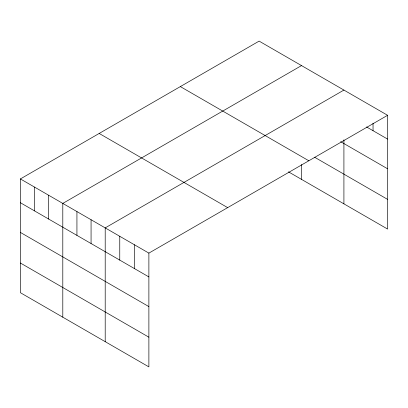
<?xml version="1.0" encoding="UTF-8"?>
<svg xmlns="http://www.w3.org/2000/svg" width="408" height="408" viewBox="0 0 408 408"><rect width="100%" height="100%" fill="white"/><g stroke="black" fill="none" stroke-linecap="round" stroke-linejoin="round"><path stroke-width="0.61" d="M387.6 115.296L148.884 253.113L148.884 366.889L20.4 292.704L20.4 178.934L259.116 41.111L387.6 115.296L387.6 229.066L288.466 171.834M301.512 65.591L62.801 203.414L62.801 317.184M343.913 90.071L105.203 227.894L105.203 341.664M366.568 126.954L387.6 139.097M340.655 141.683L387.6 168.79M314.558 157.208L387.6 199.379M180.336 86.593L308.825 160.772M99.175 133.452L227.664 207.631M20.4 178.934L148.884 253.113M20.4 202.735L148.884 276.92M20.4 232.427L148.884 306.607M20.4 263.017L148.884 337.197M373.04 123.175L373.04 130.693M343.913 139.857L343.913 203.847M301.512 164.521L301.512 179.367M134.324 244.708L134.324 268.51M119.763 236.298L119.763 260.105M91.066 219.734L91.066 243.535M76.933 211.574L76.933 235.375M48.669 195.254L48.669 219.055M34.532 187.094L34.532 210.895"/></g></svg>
